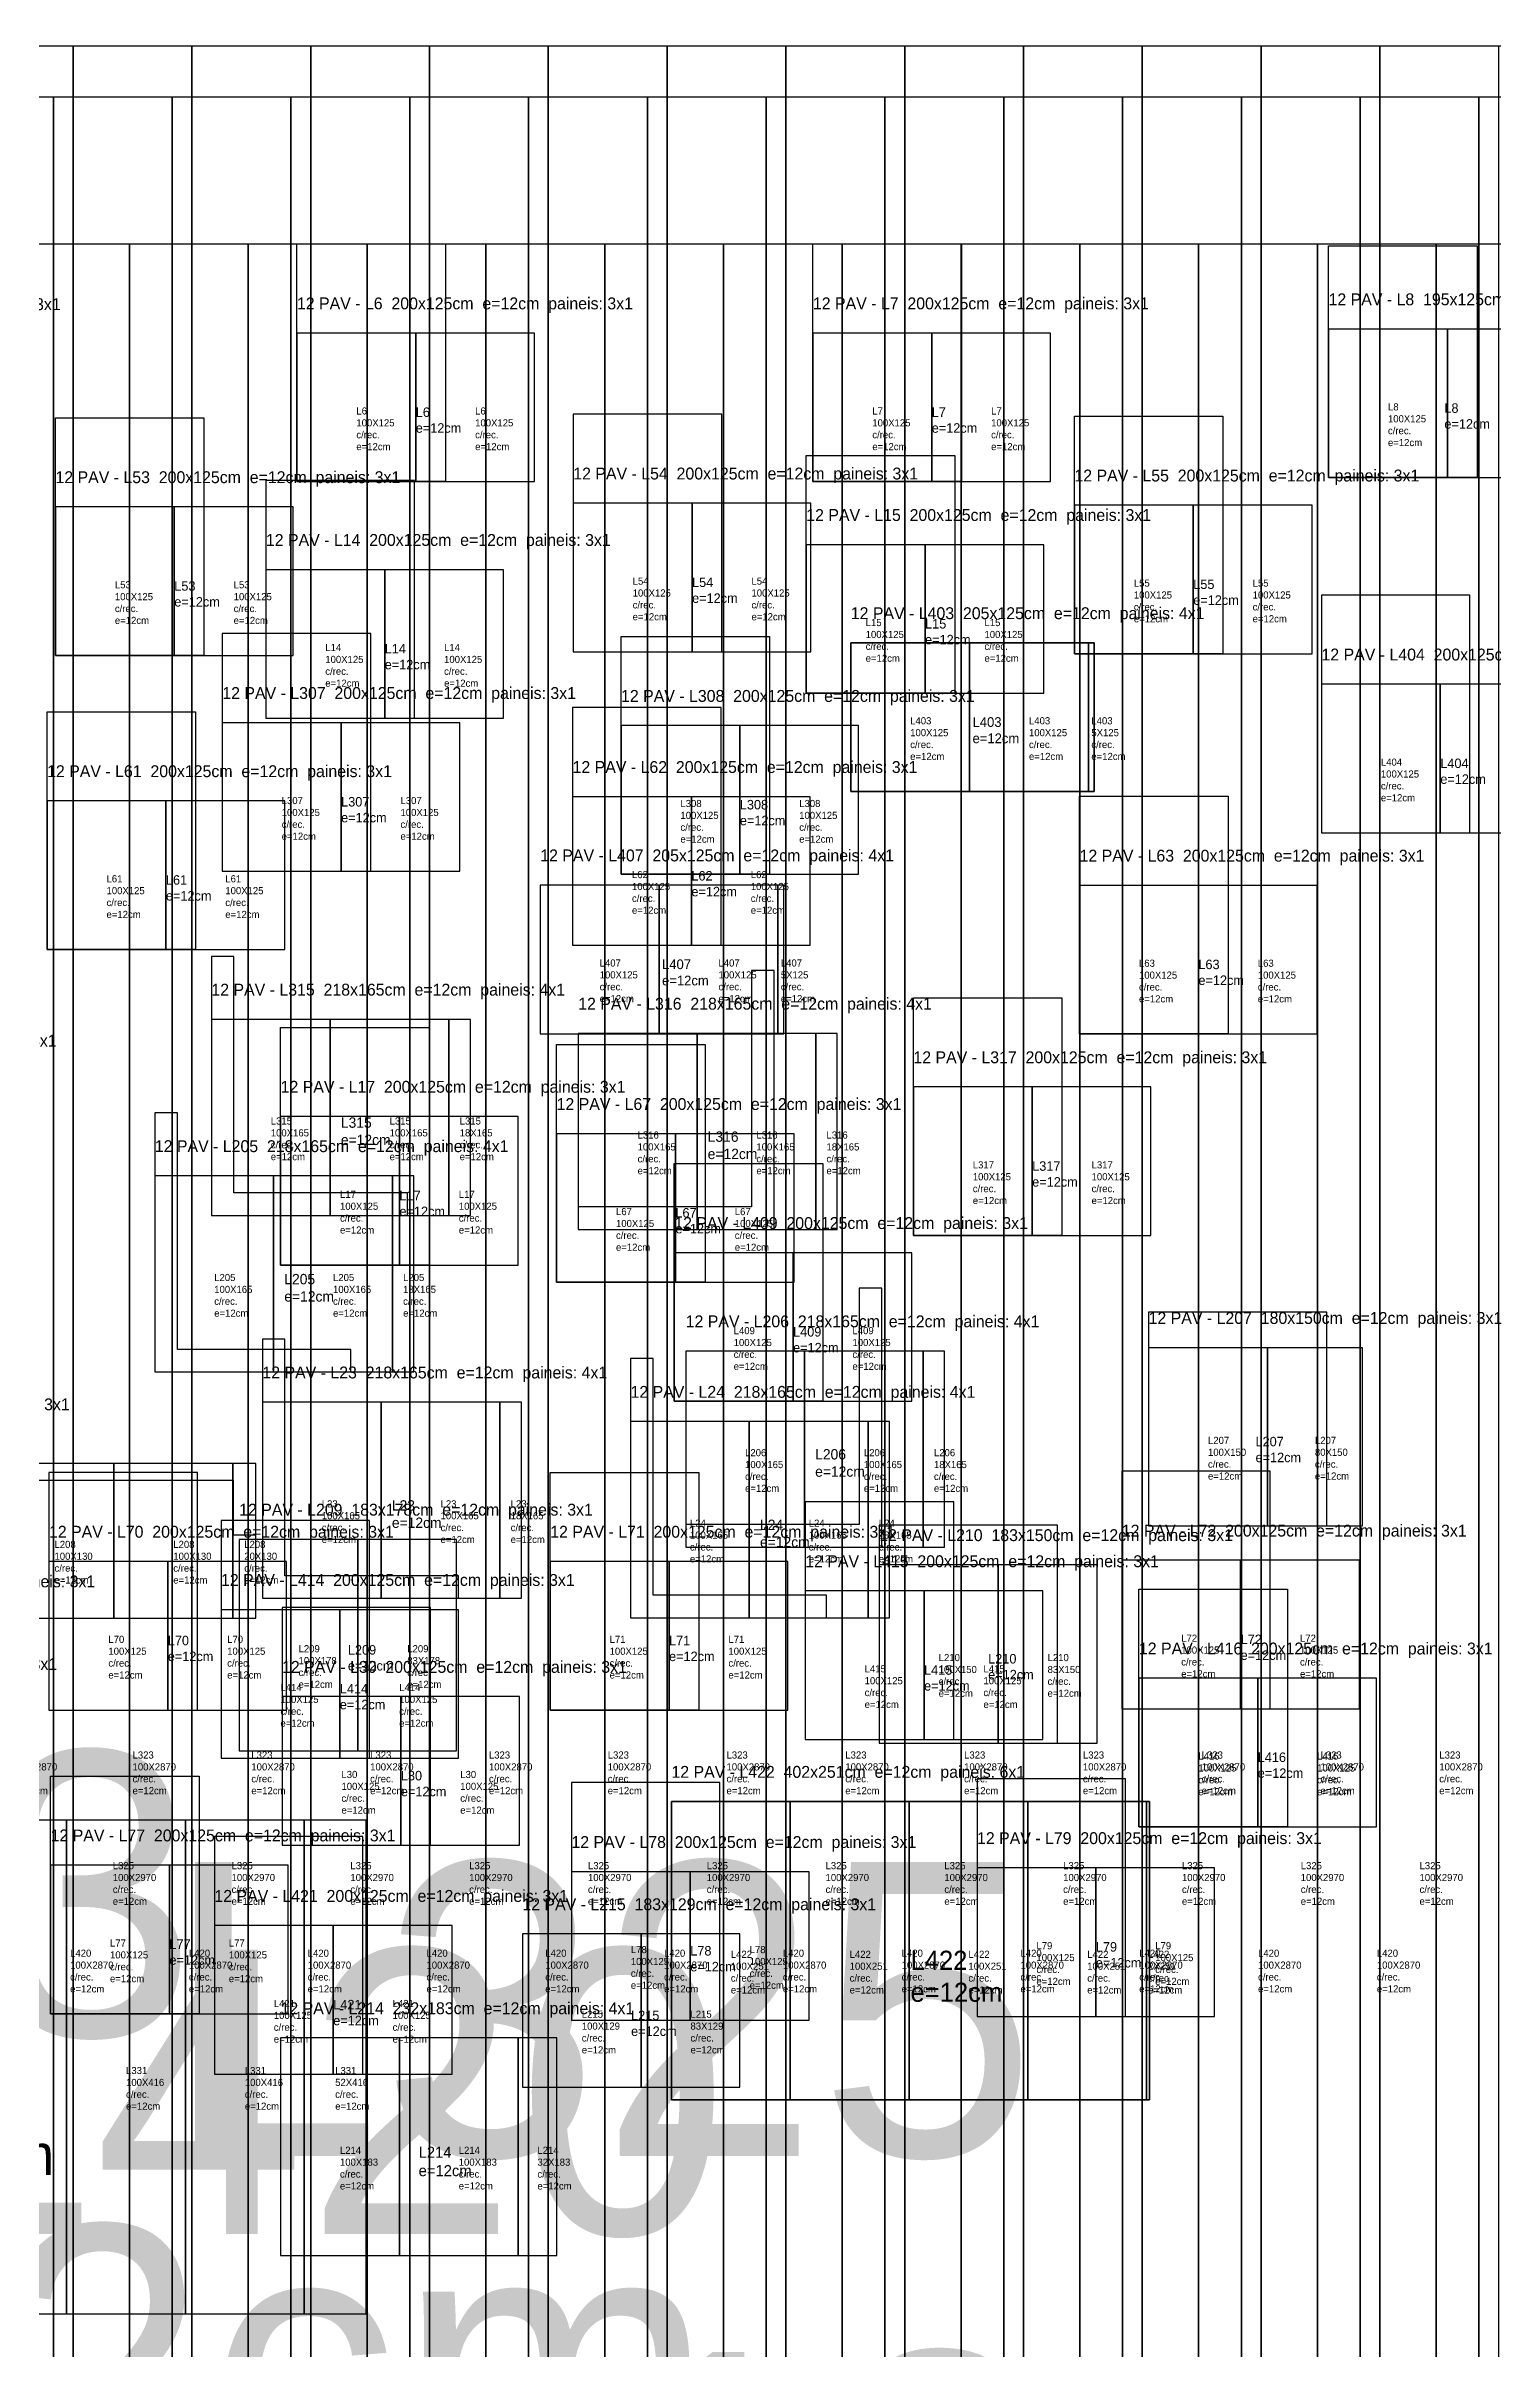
# Model space of a CAD drawing. Header units: metres. Extents: x -260 to 6932, y 665 to 3732.
# Drawn here: x 3742 to 4961, y 1763 to 3702 of the extents above; entities that cross this region are included whole.
import ezdxf

# ---------------------------------------------------------------- set-up
doc = ezdxf.new("R2010")
doc.units = ezdxf.units.M

msp = doc.modelspace()

# ---------------------------------------------------------------- linework, layer by layer
at = {"layer": 'Contorno'}
for points in [[(164.84, 831.69), (6149.04, 831.69), (6149.04, 3701.69), (164.84, 3701.69), (164.84, 831.69)], [(748.21, 688.59), (6932.41, 688.59), (6932.41, 3658.59), (748.21, 3658.59), (748.21, 688.59)], [(612.28, 664.91), (6596.48, 664.91), (6596.48, 3534.91), (612.28, 3534.91), (612.28, 664.91)], [(3953.24, 3535.16), (4078.24, 3535.16), (4078.24, 3335.16), (3953.24, 3335.16), (3953.24, 3535.16)], [(4387.57, 3535.16), (4512.57, 3535.16), (4512.57, 3335.16), (4387.57, 3335.16), (4387.57, 3535.16)], [(4821.63, 3533.58), (4946.63, 3533.58), (4946.63, 3338.58), (4821.63, 3338.58), (4821.63, 3533.58)], [(3749.96, 3388.91), (3874.96, 3388.91), (3874.96, 3188.91), (3749.96, 3188.91), (3749.96, 3388.91)], [(4310.84, 3391.99), (4185.84, 3391.99), (4185.84, 3191.99), (4310.84, 3191.99), (4310.84, 3391.99)], [(4607.72, 3390.32), (4732.72, 3390.32), (4732.72, 3190.32), (4607.72, 3190.32), (4607.72, 3390.32)], [(4506.98, 3157.08), (4381.98, 3157.08), (4381.98, 3357.08), (4506.98, 3357.08), (4506.98, 3157.08)], [(3927.1, 3136.1), (4052.1, 3136.1), (4052.1, 3336.1), (3927.1, 3336.1), (3927.1, 3136.1)], [(4815.68, 3039.68), (4940.68, 3039.68), (4940.68, 3239.68), (4815.68, 3239.68), (4815.68, 3039.68)], [(3890.4, 3007.3), (4015.4, 3007.3), (4015.4, 3207.3), (3890.4, 3207.3), (3890.4, 3007.3)], [(4351.04, 3004.86), (4226.04, 3004.86), (4226.04, 3204.86), (4351.04, 3204.86), (4351.04, 3004.86)], [(4419.45, 3199.47), (4624.45, 3199.47), (4624.45, 3074.47), (4419.45, 3074.47), (4419.45, 3199.47)], [(3742.93, 3141.52), (3867.93, 3141.52), (3867.93, 2941.52), (3742.93, 2941.52), (3742.93, 3141.52)], [(4185.26, 2945.03), (4310.26, 2945.03), (4310.26, 3145.03), (4185.26, 3145.03), (4185.26, 2945.03)], [(4612.06, 3070.46), (4737.06, 3070.46), (4737.06, 2870.46), (4612.06, 2870.46), (4612.06, 3070.46)], [(4158.06, 2870.65), (4363.06, 2870.65), (4363.06, 2995.65), (4158.06, 2995.65), (4158.06, 2870.65)], [(3881.22, 2717.69), (4046.22, 2717.69), (4046.22, 2736.69), (3900.22, 2736.69), (3900.22, 2935.69), (3881.22, 2935.69), (3881.22, 2717.69)], [(4354.99, 2705.88), (4354.99, 2923.88), (4335.99, 2923.88), (4335.99, 2724.88), (4189.99, 2724.88), (4189.99, 2705.88), (4354.99, 2705.88)], [(4597.15, 2700.79), (4472.15, 2700.79), (4472.15, 2900.79), (4597.15, 2900.79), (4597.15, 2700.79)], [(3939.5, 2875.97), (4064.5, 2875.97), (4064.5, 2675.97), (3939.5, 2675.97), (3939.5, 2875.97)], [(4171.8, 2861.45), (4296.8, 2861.45), (4296.8, 2661.45), (4171.8, 2661.45), (4171.8, 2861.45)], [(3833.59, 2585.99), (3998.59, 2585.99), (3998.59, 2604.99), (3852.59, 2604.99), (3852.59, 2803.99), (3833.59, 2803.99), (3833.59, 2585.99)], [(4270.86, 2761.29), (4395.86, 2761.29), (4395.86, 2561.29), (4270.86, 2561.29), (4270.86, 2761.29)], [(4445.46, 2438.59), (4445.46, 2656.59), (4426.46, 2656.59), (4426.46, 2457.59), (4280.46, 2457.59), (4280.46, 2438.59), (4445.46, 2438.59)], [(4670.14, 2456.42), (4820.14, 2456.42), (4820.14, 2636.42), (4670.14, 2636.42), (4670.14, 2456.42)], [(3924.14, 2395.55), (4089.14, 2395.55), (4089.14, 2414.55), (3943.14, 2414.55), (3943.14, 2613.55), (3924.14, 2613.55), (3924.14, 2395.55)], [(4234.04, 2379.24), (4399.04, 2379.24), (4399.04, 2398.24), (4253.04, 2398.24), (4253.04, 2597.24), (4234.04, 2597.24), (4234.04, 2379.24)], [(3918.64, 2448.92), (3918.64, 2508.92), (2799.14, 2508.92), (2799.14, 2448.92), (2818.14, 2448.92), (2818.14, 2496.92), (3236.14, 2496.92), (3236.14, 2448.92), (3255.14, 2448.92), (3255.14, 2496.92), (3461.64, 2496.92), (3461.64, 2378.92), (3521.64, 2378.92), (3521.64, 2494.92), (3899.64, 2494.92), (3899.64, 2448.92), (3918.64, 2448.92)], [(3744.5, 2301.53), (3869.5, 2301.53), (3869.5, 2501.53), (3744.5, 2501.53), (3744.5, 2301.53)], [(4291.44, 2301.53), (4166.44, 2301.53), (4166.44, 2501.53), (4291.44, 2501.53), (4291.44, 2301.53)], [(4647.6, 2302.5), (4772.6, 2302.5), (4772.6, 2502.5), (4647.6, 2502.5), (4647.6, 2302.5)], [(4381.11, 2276.73), (4506.11, 2276.73), (4506.11, 2476.73), (4381.11, 2476.73), (4381.11, 2276.73)], [(3889.31, 2260.97), (4014.31, 2260.97), (4014.31, 2460.97), (3889.31, 2460.97), (3889.31, 2260.97)], [(3904.59, 2267.12), (4087.59, 2267.12), (4087.59, 2445.12), (3904.59, 2445.12), (3904.59, 2267.12)], [(4443.44, 2273.66), (4593.44, 2273.66), (4593.44, 2456.96), (4443.44, 2456.96), (4443.44, 2273.66)], [(4065.7, 2387.82), (3940.7, 2387.82), (3940.7, 2187.82), (4065.7, 2187.82), (4065.7, 2387.82)], [(4787, 2203.3), (4662, 2203.3), (4662, 2403.3), (4787, 2403.3), (4787, 2203.3)], [(3745.88, 2246), (3870.88, 2246), (3870.88, 2046), (3745.88, 2046), (3745.88, 2246)], [(4184.3, 2040.45), (4309.3, 2040.45), (4309.3, 2240.45), (4184.3, 2240.45), (4184.3, 2040.45)], [(4650.71, 2243.72), (4525.71, 2243.72), (4525.71, 2043.72), (4650.71, 2043.72), (4650.71, 2243.72)], [(4268.48, 1973.49), (4268.48, 2224.49), (4670.98, 2224.49), (4670.98, 1973.49), (4268.48, 1973.49)], [(3159.37, 1793.45), (4011.47, 1793.45), (4011.47, 2208.95), (3159.37, 2208.95), (3159.37, 1793.45)], [(3883.77, 1995.11), (4008.77, 1995.11), (4008.77, 2195.11), (3883.77, 2195.11), (3883.77, 1995.11)], [(4143.01, 1984.08), (4326.01, 1984.08), (4326.01, 2113.08), (4143.01, 2113.08), (4143.01, 1984.08)], [(3939.42, 1842.58), (4171.92, 1842.58), (4171.92, 2025.58), (3939.42, 2025.58), (3939.42, 1842.58)]]:
    msp.add_lwpolyline(points, close=True, dxfattribs=at)
at = {"layer": 'Paineis'}
for points in [[(3664.84, 831.69), (3764.84, 831.69), (3764.84, 3701.69), (3664.84, 3701.69)], [(3764.84, 831.69), (3864.84, 831.69), (3864.84, 3701.69), (3764.84, 3701.69)], [(3864.84, 831.69), (3964.84, 831.69), (3964.84, 3701.69), (3864.84, 3701.69)], [(3964.84, 831.69), (4064.84, 831.69), (4064.84, 3701.69), (3964.84, 3701.69)], [(4064.84, 831.69), (4164.84, 831.69), (4164.84, 3701.69), (4064.84, 3701.69)], [(4164.84, 831.69), (4264.84, 831.69), (4264.84, 3701.69), (4164.84, 3701.69)], [(4264.84, 831.69), (4364.84, 831.69), (4364.84, 3701.69), (4264.84, 3701.69)], [(4364.84, 831.69), (4464.84, 831.69), (4464.84, 3701.69), (4364.84, 3701.69)], [(4464.84, 831.69), (4564.84, 831.69), (4564.84, 3701.69), (4464.84, 3701.69)], [(4564.84, 831.69), (4664.84, 831.69), (4664.84, 3701.69), (4564.84, 3701.69)], [(4664.84, 831.69), (4764.84, 831.69), (4764.84, 3701.69), (4664.84, 3701.69)], [(4764.84, 831.69), (4864.84, 831.69), (4864.84, 3701.69), (4764.84, 3701.69)], [(4864.84, 831.69), (4964.84, 831.69), (4964.84, 3701.69), (4864.84, 3701.69)], [(3648.21, 688.59), (3748.21, 688.59), (3748.21, 3658.59), (3648.21, 3658.59)], [(3748.21, 688.59), (3848.21, 688.59), (3848.21, 3658.59), (3748.21, 3658.59)], [(3848.21, 688.59), (3948.21, 688.59), (3948.21, 3658.59), (3848.21, 3658.59)], [(3948.21, 688.59), (4048.21, 688.59), (4048.21, 3658.59), (3948.21, 3658.59)], [(4048.21, 688.59), (4148.21, 688.59), (4148.21, 3658.59), (4048.21, 3658.59)], [(4148.21, 688.59), (4248.21, 688.59), (4248.21, 3658.59), (4148.21, 3658.59)], [(4248.21, 688.59), (4348.21, 688.59), (4348.21, 3658.59), (4248.21, 3658.59)], [(4348.21, 688.59), (4448.21, 688.59), (4448.21, 3658.59), (4348.21, 3658.59)], [(4448.21, 688.59), (4548.21, 688.59), (4548.21, 3658.59), (4448.21, 3658.59)], [(4548.21, 688.59), (4648.21, 688.59), (4648.21, 3658.59), (4548.21, 3658.59)], [(4648.21, 688.59), (4748.21, 688.59), (4748.21, 3658.59), (4648.21, 3658.59)], [(4748.21, 688.59), (4848.21, 688.59), (4848.21, 3658.59), (4748.21, 3658.59)], [(4848.21, 688.59), (4948.21, 688.59), (4948.21, 3658.59), (4848.21, 3658.59)], [(4948.21, 688.59), (5048.21, 688.59), (5048.21, 3658.59), (4948.21, 3658.59)], [(3712.28, 664.91), (3812.28, 664.91), (3812.28, 3534.91), (3712.28, 3534.91)], [(3812.28, 664.91), (3912.28, 664.91), (3912.28, 3534.91), (3812.28, 3534.91)], [(3912.28, 664.91), (4012.28, 664.91), (4012.28, 3534.91), (3912.28, 3534.91)], [(4012.28, 664.91), (4112.28, 664.91), (4112.28, 3534.91), (4012.28, 3534.91)], [(4112.28, 664.91), (4212.28, 664.91), (4212.28, 3534.91), (4112.28, 3534.91)], [(4212.28, 664.91), (4312.28, 664.91), (4312.28, 3534.91), (4212.28, 3534.91)], [(4312.28, 664.91), (4412.28, 664.91), (4412.28, 3534.91), (4312.28, 3534.91)], [(4412.28, 664.91), (4512.28, 664.91), (4512.28, 3534.91), (4412.28, 3534.91)], [(4512.28, 664.91), (4612.28, 664.91), (4612.28, 3534.91), (4512.28, 3534.91)], [(4612.28, 664.91), (4712.28, 664.91), (4712.28, 3534.91), (4612.28, 3534.91)], [(4712.28, 664.91), (4812.28, 664.91), (4812.28, 3534.91), (4712.28, 3534.91)], [(4812.28, 664.91), (4912.28, 664.91), (4912.28, 3534.91), (4812.28, 3534.91)], [(4912.28, 664.91), (5012.28, 664.91), (5012.28, 3534.91), (4912.28, 3534.91)], [(3953.24, 3335.16), (4053.24, 3335.16), (4053.24, 3460.16), (3953.24, 3460.16)], [(4053.24, 3335.16), (4153.24, 3335.16), (4153.24, 3460.16), (4053.24, 3460.16)], [(4387.57, 3335.16), (4487.57, 3335.16), (4487.57, 3460.16), (4387.57, 3460.16)], [(4487.57, 3335.16), (4587.57, 3335.16), (4587.57, 3460.16), (4487.57, 3460.16)], [(4821.63, 3338.58), (4921.63, 3338.58), (4921.63, 3463.58), (4821.63, 3463.58)], [(4921.63, 3338.58), (5016.63, 3338.58), (5016.63, 3463.58), (4921.63, 3463.58)], [(4185.84, 3191.99), (4285.84, 3191.99), (4285.84, 3316.99), (4185.84, 3316.99)], [(4285.84, 3191.99), (4385.84, 3191.99), (4385.84, 3316.99), (4285.84, 3316.99)], [(4607.72, 3190.32), (4707.72, 3190.32), (4707.72, 3315.32), (4607.72, 3315.32)], [(4707.72, 3190.32), (4807.72, 3190.32), (4807.72, 3315.32), (4707.72, 3315.32)], [(3749.96, 3188.91), (3849.96, 3188.91), (3849.96, 3313.91), (3749.96, 3313.91)], [(3849.96, 3188.91), (3949.96, 3188.91), (3949.96, 3313.91), (3849.96, 3313.91)], [(4381.98, 3157.08), (4481.98, 3157.08), (4481.98, 3282.08), (4381.98, 3282.08)], [(4481.98, 3157.08), (4581.98, 3157.08), (4581.98, 3282.08), (4481.98, 3282.08)], [(3927.1, 3136.1), (4027.1, 3136.1), (4027.1, 3261.1), (3927.1, 3261.1)], [(4027.1, 3136.1), (4127.1, 3136.1), (4127.1, 3261.1), (4027.1, 3261.1)], [(4419.45, 3074.47), (4519.45, 3074.47), (4519.45, 3199.47), (4419.45, 3199.47)], [(4519.45, 3074.47), (4619.45, 3074.47), (4619.45, 3199.47), (4519.45, 3199.47)], [(4619.45, 3074.47), (4624.45, 3074.47), (4624.45, 3199.47), (4619.45, 3199.47)], [(4815.68, 3039.68), (4915.68, 3039.68), (4915.68, 3164.68), (4815.68, 3164.68)], [(4915.68, 3039.68), (5015.68, 3039.68), (5015.68, 3164.68), (4915.68, 3164.68)], [(3890.4, 3007.3), (3990.4, 3007.3), (3990.4, 3132.3), (3890.4, 3132.3)], [(3990.4, 3007.3), (4090.4, 3007.3), (4090.4, 3132.3), (3990.4, 3132.3)], [(4226.04, 3004.86), (4326.04, 3004.86), (4326.04, 3129.86), (4226.04, 3129.86)], [(4326.04, 3004.86), (4426.04, 3004.86), (4426.04, 3129.86), (4326.04, 3129.86)], [(3742.93, 2941.52), (3842.93, 2941.52), (3842.93, 3066.52), (3742.93, 3066.52)], [(3842.93, 2941.52), (3942.93, 2941.52), (3942.93, 3066.52), (3842.93, 3066.52)], [(4185.26, 2945.03), (4285.26, 2945.03), (4285.26, 3070.03), (4185.26, 3070.03)], [(4285.26, 2945.03), (4385.26, 2945.03), (4385.26, 3070.03), (4285.26, 3070.03)], [(4158.06, 2870.65), (4258.06, 2870.65), (4258.06, 2995.65), (4158.06, 2995.65)], [(4258.06, 2870.65), (4358.06, 2870.65), (4358.06, 2995.65), (4258.06, 2995.65)], [(4358.06, 2870.65), (4363.06, 2870.65), (4363.06, 2995.65), (4358.06, 2995.65)], [(4612.06, 2870.46), (4712.06, 2870.46), (4712.06, 2995.46), (4612.06, 2995.46)], [(4712.06, 2870.46), (4812.06, 2870.46), (4812.06, 2995.46), (4712.06, 2995.46)], [(3881.22, 2717.69), (3981.22, 2717.69), (3981.22, 2882.69), (3881.22, 2882.69)], [(3981.22, 2717.69), (4081.22, 2717.69), (4081.22, 2882.69), (3981.22, 2882.69)], [(4081.22, 2717.69), (4099.22, 2717.69), (4099.22, 2882.69), (4081.22, 2882.69)], [(4189.99, 2705.88), (4289.99, 2705.88), (4289.99, 2870.88), (4189.99, 2870.88)], [(4289.99, 2705.88), (4389.99, 2705.88), (4389.99, 2870.88), (4289.99, 2870.88)], [(4389.99, 2705.88), (4407.99, 2705.88), (4407.99, 2870.88), (4389.99, 2870.88)], [(4472.15, 2700.79), (4572.15, 2700.79), (4572.15, 2825.79), (4472.15, 2825.79)], [(4572.15, 2700.79), (4672.15, 2700.79), (4672.15, 2825.79), (4572.15, 2825.79)], [(3939.5, 2675.97), (4039.5, 2675.97), (4039.5, 2800.97), (3939.5, 2800.97)], [(4039.5, 2675.97), (4139.5, 2675.97), (4139.5, 2800.97), (4039.5, 2800.97)], [(4171.8, 2661.45), (4271.8, 2661.45), (4271.8, 2786.45), (4171.8, 2786.45)], [(4271.8, 2661.45), (4371.8, 2661.45), (4371.8, 2786.45), (4271.8, 2786.45)], [(3833.59, 2585.99), (3933.59, 2585.99), (3933.59, 2750.99), (3833.59, 2750.99)], [(3933.59, 2585.99), (4033.59, 2585.99), (4033.59, 2750.99), (3933.59, 2750.99)], [(4033.59, 2585.99), (4051.59, 2585.99), (4051.59, 2750.99), (4033.59, 2750.99)], [(4270.86, 2561.29), (4370.86, 2561.29), (4370.86, 2686.29), (4270.86, 2686.29)], [(4370.86, 2561.29), (4470.86, 2561.29), (4470.86, 2686.29), (4370.86, 2686.29)], [(4280.46, 2438.59), (4380.46, 2438.59), (4380.46, 2603.59), (4280.46, 2603.59)], [(4380.46, 2438.59), (4480.46, 2438.59), (4480.46, 2603.59), (4380.46, 2603.59)], [(4480.46, 2438.59), (4498.46, 2438.59), (4498.46, 2603.59), (4480.46, 2603.59)], [(4670.14, 2456.42), (4770.14, 2456.42), (4770.14, 2606.42), (4670.14, 2606.42)], [(4770.14, 2456.42), (4850.14, 2456.42), (4850.14, 2606.42), (4770.14, 2606.42)], [(3924.14, 2395.55), (4024.14, 2395.55), (4024.14, 2560.55), (3924.14, 2560.55)], [(4024.14, 2395.55), (4124.14, 2395.55), (4124.14, 2560.55), (4024.14, 2560.55)], [(4124.14, 2395.55), (4142.14, 2395.55), (4142.14, 2560.55), (4124.14, 2560.55)], [(4234.04, 2379.24), (4334.04, 2379.24), (4334.04, 2544.24), (4234.04, 2544.24)], [(4334.04, 2379.24), (4434.04, 2379.24), (4434.04, 2544.24), (4334.04, 2544.24)], [(4434.04, 2379.24), (4452.04, 2379.24), (4452.04, 2544.24), (4434.04, 2544.24)], [(3699.14, 2378.92), (3799.14, 2378.92), (3799.14, 2508.92), (3699.14, 2508.92)], [(3799.14, 2378.92), (3899.14, 2378.92), (3899.14, 2508.92), (3799.14, 2508.92)], [(3899.14, 2378.92), (3918.64, 2378.92), (3918.64, 2508.92), (3899.14, 2508.92)], [(3904.59, 2267.12), (4004.59, 2267.12), (4004.59, 2445.12), (3904.59, 2445.12)], [(4004.59, 2267.12), (4087.59, 2267.12), (4087.59, 2445.12), (4004.59, 2445.12)], [(3744.5, 2301.53), (3844.5, 2301.53), (3844.5, 2426.53), (3744.5, 2426.53)], [(3844.5, 2301.53), (3944.5, 2301.53), (3944.5, 2426.53), (3844.5, 2426.53)], [(4166.44, 2301.53), (4266.44, 2301.53), (4266.44, 2426.53), (4166.44, 2426.53)], [(4266.44, 2301.53), (4366.44, 2301.53), (4366.44, 2426.53), (4266.44, 2426.53)], [(4443.44, 2273.66), (4543.44, 2273.66), (4543.44, 2423.66), (4443.44, 2423.66)], [(4543.44, 2273.66), (4626.74, 2273.66), (4626.74, 2423.66), (4543.44, 2423.66)], [(4647.6, 2302.5), (4747.6, 2302.5), (4747.6, 2427.5), (4647.6, 2427.5)], [(4747.6, 2302.5), (4847.6, 2302.5), (4847.6, 2427.5), (4747.6, 2427.5)], [(3889.31, 2260.97), (3989.31, 2260.97), (3989.31, 2385.97), (3889.31, 2385.97)], [(3989.31, 2260.97), (4089.31, 2260.97), (4089.31, 2385.97), (3989.31, 2385.97)], [(4381.11, 2276.73), (4481.11, 2276.73), (4481.11, 2401.73), (4381.11, 2401.73)], [(4481.11, 2276.73), (4581.11, 2276.73), (4581.11, 2401.73), (4481.11, 2401.73)], [(4662, 2203.3), (4762, 2203.3), (4762, 2328.3), (4662, 2328.3)], [(4762, 2203.3), (4862, 2203.3), (4862, 2328.3), (4762, 2328.3)], [(3940.7, 2187.82), (4040.7, 2187.82), (4040.7, 2312.82), (3940.7, 2312.82)], [(4040.7, 2187.82), (4140.7, 2187.82), (4140.7, 2312.82), (4040.7, 2312.82)], [(4268.48, 1973.49), (4368.48, 1973.49), (4368.48, 2224.49), (4268.48, 2224.49)], [(4368.48, 1973.49), (4468.48, 1973.49), (4468.48, 2224.49), (4368.48, 2224.49)], [(4468.48, 1973.49), (4568.48, 1973.49), (4568.48, 2224.49), (4468.48, 2224.49)], [(4568.48, 1973.49), (4668.48, 1973.49), (4668.48, 2224.49), (4568.48, 2224.49)], [(4668.48, 1973.49), (4670.98, 1973.49), (4670.98, 2224.49), (4668.48, 2224.49)], [(3659.37, 1793.45), (3759.37, 1793.45), (3759.37, 2208.95), (3659.37, 2208.95)], [(3759.37, 1793.45), (3859.37, 1793.45), (3859.37, 2208.95), (3759.37, 2208.95)], [(3859.37, 1793.45), (3959.37, 1793.45), (3959.37, 2208.95), (3859.37, 2208.95)], [(3959.37, 1793.45), (4011.47, 1793.45), (4011.47, 2208.95), (3959.37, 2208.95)], [(3745.88, 2046), (3845.88, 2046), (3845.88, 2171), (3745.88, 2171)], [(3845.88, 2046), (3945.88, 2046), (3945.88, 2171), (3845.88, 2171)], [(4184.3, 2040.45), (4284.3, 2040.45), (4284.3, 2165.45), (4184.3, 2165.45)], [(4284.3, 2040.45), (4384.3, 2040.45), (4384.3, 2165.45), (4284.3, 2165.45)], [(4525.71, 2043.72), (4625.71, 2043.72), (4625.71, 2168.72), (4525.71, 2168.72)], [(4625.71, 2043.72), (4725.71, 2043.72), (4725.71, 2168.72), (4625.71, 2168.72)], [(3883.77, 1995.11), (3983.77, 1995.11), (3983.77, 2120.11), (3883.77, 2120.11)], [(3983.77, 1995.11), (4083.77, 1995.11), (4083.77, 2120.11), (3983.77, 2120.11)], [(4143.01, 1984.08), (4243.01, 1984.08), (4243.01, 2113.08), (4143.01, 2113.08)], [(4243.01, 1984.08), (4326.01, 1984.08), (4326.01, 2113.08), (4243.01, 2113.08)], [(3939.42, 1842.58), (4039.42, 1842.58), (4039.42, 2025.58), (3939.42, 2025.58)], [(4039.42, 1842.58), (4139.42, 1842.58), (4139.42, 2025.58), (4039.42, 2025.58)], [(4139.42, 1842.58), (4171.92, 1842.58), (4171.92, 2025.58), (4139.42, 2025.58)]]:
    msp.add_lwpolyline(points, close=True, dxfattribs=at)

# ---------------------------------------------------------------- texts
at = {"layer": 'AUX00', "char_height": 6, "attachment_point": 1}
for s, insert in [('L6\\P100X125\\Pc/rec.\\Pe=12cm', (4003.24, 3397.66)), ('L6\\P100X125\\Pc/rec.\\Pe=12cm', (4103.24, 3397.66)), ('L7\\P100X125\\Pc/rec.\\Pe=12cm', (4437.57, 3397.66)), ('L7\\P100X125\\Pc/rec.\\Pe=12cm', (4537.57, 3397.66)), ('L8\\P100X125\\Pc/rec.\\Pe=12cm', (4871.63, 3401.08)), ('L53\\P100X125\\Pc/rec.\\Pe=12cm', (3799.96, 3251.41)), ('L53\\P100X125\\Pc/rec.\\Pe=12cm', (3899.96, 3251.41)), ('L54\\P100X125\\Pc/rec.\\Pe=12cm', (4235.84, 3254.49)), ('L54\\P100X125\\Pc/rec.\\Pe=12cm', (4335.84, 3254.49)), ('L55\\P100X125\\Pc/rec.\\Pe=12cm', (4657.72, 3252.82)), ('L55\\P100X125\\Pc/rec.\\Pe=12cm', (4757.72, 3252.82)), ('L15\\P100X125\\Pc/rec.\\Pe=12cm', (4431.98, 3219.58)), ('L15\\P100X125\\Pc/rec.\\Pe=12cm', (4531.98, 3219.58)), ('L14\\P100X125\\Pc/rec.\\Pe=12cm', (3977.1, 3198.6)), ('L14\\P100X125\\Pc/rec.\\Pe=12cm', (4077.1, 3198.6)), ('L403\\P100X125\\Pc/rec.\\Pe=12cm', (4469.45, 3136.97)), ('L403\\P100X125\\Pc/rec.\\Pe=12cm', (4569.45, 3136.97)), ('L403\\P5X125\\Pc/rec.\\Pe=12cm', (4621.95, 3136.97)), ('L404\\P100X125\\Pc/rec.\\Pe=12cm', (4865.68, 3102.18)), ('L307\\P100X125\\Pc/rec.\\Pe=12cm', (3940.4, 3069.8)), ('L307\\P100X125\\Pc/rec.\\Pe=12cm', (4040.4, 3069.8)), ('L308\\P100X125\\Pc/rec.\\Pe=12cm', (4276.04, 3067.36)), ('L308\\P100X125\\Pc/rec.\\Pe=12cm', (4376.04, 3067.36)), ('L62\\P100X125\\Pc/rec.\\Pe=12cm', (4235.26, 3007.53)), ('L62\\P100X125\\Pc/rec.\\Pe=12cm', (4335.26, 3007.53)), ('L61\\P100X125\\Pc/rec.\\Pe=12cm', (3792.93, 3004.02)), ('L61\\P100X125\\Pc/rec.\\Pe=12cm', (3892.93, 3004.02)), ('L407\\P100X125\\Pc/rec.\\Pe=12cm', (4208.06, 2933.15)), ('L407\\P100X125\\Pc/rec.\\Pe=12cm', (4308.06, 2933.15)), ('L407\\P5X125\\Pc/rec.\\Pe=12cm', (4360.56, 2933.15)), ('L63\\P100X125\\Pc/rec.\\Pe=12cm', (4662.06, 2932.96)), ('L63\\P100X125\\Pc/rec.\\Pe=12cm', (4762.06, 2932.96)), ('L315\\P100X165\\Pc/rec.\\Pe=12cm', (3931.22, 2800.19)), ('L315\\P100X165\\Pc/rec.\\Pe=12cm', (4031.22, 2800.19)), ('L315\\P18X165\\Pc/rec.\\Pe=12cm', (4090.22, 2800.19)), ('L316\\P100X165\\Pc/rec.\\Pe=12cm', (4239.99, 2788.38)), ('L316\\P100X165\\Pc/rec.\\Pe=12cm', (4339.99, 2788.38)), ('L316\\P18X165\\Pc/rec.\\Pe=12cm', (4398.99, 2788.38)), ('L317\\P100X125\\Pc/rec.\\Pe=12cm', (4522.15, 2763.29)), ('L317\\P100X125\\Pc/rec.\\Pe=12cm', (4622.15, 2763.29)), ('L17\\P100X125\\Pc/rec.\\Pe=12cm', (3989.5, 2738.47)), ('L17\\P100X125\\Pc/rec.\\Pe=12cm', (4089.5, 2738.47)), ('L67\\P100X125\\Pc/rec.\\Pe=12cm', (4221.8, 2723.95)), ('L67\\P100X125\\Pc/rec.\\Pe=12cm', (4321.8, 2723.95)), ('L205\\P100X165\\Pc/rec.\\Pe=12cm', (3883.59, 2668.49)), ('L205\\P100X165\\Pc/rec.\\Pe=12cm', (3983.59, 2668.49)), ('L205\\P18X165\\Pc/rec.\\Pe=12cm', (4042.59, 2668.49)), ('L409\\P100X125\\Pc/rec.\\Pe=12cm', (4320.86, 2623.79)), ('L409\\P100X125\\Pc/rec.\\Pe=12cm', (4420.86, 2623.79)), ('L206\\P100X165\\Pc/rec.\\Pe=12cm', (4330.46, 2521.09)), ('L206\\P100X165\\Pc/rec.\\Pe=12cm', (4430.46, 2521.09)), ('L206\\P18X165\\Pc/rec.\\Pe=12cm', (4489.46, 2521.09)), ('L207\\P100X150\\Pc/rec.\\Pe=12cm', (4720.14, 2531.42)), ('L207\\P80X150\\Pc/rec.\\Pe=12cm', (4810.14, 2531.42)), ('L23\\P100X165\\Pc/rec.\\Pe=12cm', (3974.14, 2478.05)), ('L23\\P100X165\\Pc/rec.\\Pe=12cm', (4074.14, 2478.05)), ('L23\\P18X165\\Pc/rec.\\Pe=12cm', (4133.14, 2478.05)), ('L208\\P100X130\\Pc/rec.\\Pe=12cm', (3749.14, 2443.92)), ('L208\\P100X130\\Pc/rec.\\Pe=12cm', (3849.14, 2443.92)), ('L208\\P20X130\\Pc/rec.\\Pe=12cm', (3908.89, 2443.92)), ('L24\\P100X165\\Pc/rec.\\Pe=12cm', (4284.04, 2461.74)), ('L24\\P100X165\\Pc/rec.\\Pe=12cm', (4384.04, 2461.74)), ('L24\\P18X165\\Pc/rec.\\Pe=12cm', (4443.04, 2461.74)), ('L70\\P100X125\\Pc/rec.\\Pe=12cm', (3794.5, 2364.03)), ('L70\\P100X125\\Pc/rec.\\Pe=12cm', (3894.5, 2364.03)), ('L209\\P100X178\\Pc/rec.\\Pe=12cm', (3954.59, 2356.12)), ('L209\\P83X178\\Pc/rec.\\Pe=12cm', (4046.09, 2356.12)), ('L71\\P100X125\\Pc/rec.\\Pe=12cm', (4216.44, 2364.03)), ('L71\\P100X125\\Pc/rec.\\Pe=12cm', (4316.44, 2364.03)), ('L210\\P100X150\\Pc/rec.\\Pe=12cm', (4493.44, 2348.66)), ('L210\\P83X150\\Pc/rec.\\Pe=12cm', (4585.09, 2348.66)), ('L72\\P100X125\\Pc/rec.\\Pe=12cm', (4697.6, 2365)), ('L72\\P100X125\\Pc/rec.\\Pe=12cm', (4797.6, 2365)), ('L415\\P100X125\\Pc/rec.\\Pe=12cm', (4431.11, 2339.23)), ('L415\\P100X125\\Pc/rec.\\Pe=12cm', (4531.11, 2339.23)), ('L414\\P100X125\\Pc/rec.\\Pe=12cm', (3939.31, 2323.47)), ('L414\\P100X125\\Pc/rec.\\Pe=12cm', (4039.31, 2323.47)), ('L323\\P100X2870\\Pc/rec.\\Pe=12cm', (3714.84, 2266.69)), ('L323\\P100X2870\\Pc/rec.\\Pe=12cm', (3814.84, 2266.69)), ('L323\\P100X2870\\Pc/rec.\\Pe=12cm', (3914.84, 2266.69)), ('L30\\P100X125\\Pc/rec.\\Pe=12cm', (3990.7, 2250.32)), ('L323\\P100X2870\\Pc/rec.\\Pe=12cm', (4014.84, 2266.69)), ('L30\\P100X125\\Pc/rec.\\Pe=12cm', (4090.7, 2250.32)), ('L323\\P100X2870\\Pc/rec.\\Pe=12cm', (4114.84, 2266.69)), ('L323\\P100X2870\\Pc/rec.\\Pe=12cm', (4214.84, 2266.69)), ('L323\\P100X2870\\Pc/rec.\\Pe=12cm', (4314.84, 2266.69)), ('L323\\P100X2870\\Pc/rec.\\Pe=12cm', (4414.84, 2266.69)), ('L323\\P100X2870\\Pc/rec.\\Pe=12cm', (4514.84, 2266.69)), ('L323\\P100X2870\\Pc/rec.\\Pe=12cm', (4614.84, 2266.69)), ('L416\\P100X125\\Pc/rec.\\Pe=12cm', (4712, 2265.8)), ('L323\\P100X2870\\Pc/rec.\\Pe=12cm', (4714.84, 2266.69)), ('L416\\P100X125\\Pc/rec.\\Pe=12cm', (4812, 2265.8)), ('L323\\P100X2870\\Pc/rec.\\Pe=12cm', (4814.84, 2266.69)), ('L323\\P100X2870\\Pc/rec.\\Pe=12cm', (4914.84, 2266.69)), ('L325\\P100X2970\\Pc/rec.\\Pe=12cm', (3798.21, 2173.59)), ('L325\\P100X2970\\Pc/rec.\\Pe=12cm', (3898.21, 2173.59)), ('L325\\P100X2970\\Pc/rec.\\Pe=12cm', (3998.21, 2173.59)), ('L325\\P100X2970\\Pc/rec.\\Pe=12cm', (4098.21, 2173.59)), ('L325\\P100X2970\\Pc/rec.\\Pe=12cm', (4198.21, 2173.59)), ('L325\\P100X2970\\Pc/rec.\\Pe=12cm', (4298.21, 2173.59)), ('L325\\P100X2970\\Pc/rec.\\Pe=12cm', (4398.21, 2173.59)), ('L325\\P100X2970\\Pc/rec.\\Pe=12cm', (4498.21, 2173.59)), ('L325\\P100X2970\\Pc/rec.\\Pe=12cm', (4598.21, 2173.59)), ('L325\\P100X2970\\Pc/rec.\\Pe=12cm', (4698.21, 2173.59)), ('L325\\P100X2970\\Pc/rec.\\Pe=12cm', (4798.21, 2173.59)), ('L325\\P100X2970\\Pc/rec.\\Pe=12cm', (4898.21, 2173.59)), ('L420\\P100X2870\\Pc/rec.\\Pe=12cm', (3762.28, 2099.91)), ('L77\\P100X125\\Pc/rec.\\Pe=12cm', (3795.88, 2108.5)), ('L420\\P100X2870\\Pc/rec.\\Pe=12cm', (3862.28, 2099.91)), ('L77\\P100X125\\Pc/rec.\\Pe=12cm', (3895.88, 2108.5)), ('L420\\P100X2870\\Pc/rec.\\Pe=12cm', (3962.28, 2099.91)), ('L420\\P100X2870\\Pc/rec.\\Pe=12cm', (4062.28, 2099.91)), ('L420\\P100X2870\\Pc/rec.\\Pe=12cm', (4162.28, 2099.91)), ('L78\\P100X125\\Pc/rec.\\Pe=12cm', (4234.3, 2102.95)), ('L420\\P100X2870\\Pc/rec.\\Pe=12cm', (4262.28, 2099.91)), ('L422\\P100X251\\Pc/rec.\\Pe=12cm', (4318.48, 2098.99)), ('L78\\P100X125\\Pc/rec.\\Pe=12cm', (4334.3, 2102.95)), ('L420\\P100X2870\\Pc/rec.\\Pe=12cm', (4362.28, 2099.91)), ('L422\\P100X251\\Pc/rec.\\Pe=12cm', (4418.48, 2098.99)), ('L420\\P100X2870\\Pc/rec.\\Pe=12cm', (4462.28, 2099.91)), ('L422\\P100X251\\Pc/rec.\\Pe=12cm', (4518.48, 2098.99)), ('L420\\P100X2870\\Pc/rec.\\Pe=12cm', (4562.28, 2099.91)), ('L79\\P100X125\\Pc/rec.\\Pe=12cm', (4575.71, 2106.22)), ('L422\\P100X251\\Pc/rec.\\Pe=12cm', (4618.48, 2098.99)), ('L420\\P100X2870\\Pc/rec.\\Pe=12cm', (4662.28, 2099.91)), ('L422\\P2X251\\Pc/rec.\\Pe=12cm', (4669.73, 2098.99)), ('L79\\P100X125\\Pc/rec.\\Pe=12cm', (4675.71, 2106.22)), ('L420\\P100X2870\\Pc/rec.\\Pe=12cm', (4762.28, 2099.91)), ('L420\\P100X2870\\Pc/rec.\\Pe=12cm', (4862.28, 2099.91)), ('L421\\P100X125\\Pc/rec.\\Pe=12cm', (3933.77, 2057.61)), ('L421\\P100X125\\Pc/rec.\\Pe=12cm', (4033.77, 2057.61)), ('L215\\P100X129\\Pc/rec.\\Pe=12cm', (4193.01, 2048.58)), ('L215\\P83X129\\Pc/rec.\\Pe=12cm', (4284.51, 2048.58)), ('L331\\P100X416\\Pc/rec.\\Pe=12cm', (3809.37, 2001.2)), ('L331\\P100X416\\Pc/rec.\\Pe=12cm', (3909.37, 2001.2)), ('L331\\P52X416\\Pc/rec.\\Pe=12cm', (3985.42, 2001.2)), ('L214\\P100X183\\Pc/rec.\\Pe=12cm', (3989.42, 1934.08)), ('L214\\P100X183\\Pc/rec.\\Pe=12cm', (4089.42, 1934.08)), ('L214\\P32X183\\Pc/rec.\\Pe=12cm', (4155.67, 1934.08))]:
    msp.add_mtext(s, dxfattribs=dict(at, insert=insert))
at = {"layer": 'NOMENCLATURA', "char_height": 10, "attachment_point": 1}
for s, insert in [('12 PAV - L5  200x125cm  e=12cm  paineis: 3x1', (3471.5, 3489.48)), ('12 PAV - L6  200x125cm  e=12cm  paineis: 3x1', (3953.24, 3490.16)), ('12 PAV - L7  200x125cm  e=12cm  paineis: 3x1', (4387.57, 3490.16)), ('12 PAV - L8  195x125cm  e=12cm  paineis: 3x1', (4821.63, 3493.58)), ('12 PAV - L53  200x125cm  e=12cm  paineis: 3x1', (3749.96, 3343.91)), ('12 PAV - L54  200x125cm  e=12cm  paineis: 3x1', (4185.84, 3346.99)), ('12 PAV - L55  200x125cm  e=12cm  paineis: 3x1', (4607.72, 3345.32)), ('12 PAV - L15  200x125cm  e=12cm  paineis: 3x1', (4381.98, 3312.08)), ('12 PAV - L14  200x125cm  e=12cm  paineis: 3x1', (3927.1, 3291.1)), ('12 PAV - L403  205x125cm  e=12cm  paineis: 4x1', (4419.45, 3229.47)), ('12 PAV - L404  200x125cm  e=12cm  paineis: 3x1', (4815.68, 3194.68)), ('12 PAV - L307  200x125cm  e=12cm  paineis: 3x1', (3890.4, 3162.3)), ('12 PAV - L308  200x125cm  e=12cm  paineis: 3x1', (4226.04, 3159.86)), ('12 PAV - L61  200x125cm  e=12cm  paineis: 3x1', (3742.93, 3096.52)), ('12 PAV - L62  200x125cm  e=12cm  paineis: 3x1', (4185.26, 3100.03)), ('12 PAV - L407  205x125cm  e=12cm  paineis: 4x1', (4158.06, 3025.65)), ('12 PAV - L63  200x125cm  e=12cm  paineis: 3x1', (4612.06, 3025.46)), ('12 PAV - L315  218x165cm  e=12cm  paineis: 4x1', (3881.22, 2912.69)), ('12 PAV - L316  218x165cm  e=12cm  paineis: 4x1', (4189.99, 2900.88)), ('12 PAV - L204  218x165cm  e=12cm  paineis: 4x1', (3453.19, 2869.82)), ('12 PAV - L317  200x125cm  e=12cm  paineis: 3x1', (4472.15, 2855.79)), ('12 PAV - L17  200x125cm  e=12cm  paineis: 3x1', (3939.5, 2830.97)), ('12 PAV - L67  200x125cm  e=12cm  paineis: 3x1', (4171.8, 2816.45)), ('12 PAV - L205  218x165cm  e=12cm  paineis: 4x1', (3833.59, 2780.99)), ('12 PAV - L409  200x125cm  e=12cm  paineis: 3x1', (4270.86, 2716.29)), ('12 PAV - L207  180x150cm  e=12cm  paineis: 3x1', (4670.14, 2636.42)), ('12 PAV - L206  218x165cm  e=12cm  paineis: 4x1', (4280.46, 2633.59)), ('12 PAV - L23  218x165cm  e=12cm  paineis: 4x1', (3924.14, 2590.55)), ('12 PAV - L22  200x125cm  e=12cm  paineis: 3x1', (3471.68, 2563.76)), ('12 PAV - L24  218x165cm  e=12cm  paineis: 4x1', (4234.04, 2574.24)), ('12 PAV - L209  183x178cm  e=12cm  paineis: 3x1', (3904.59, 2475.12)), ('12 PAV - L70  200x125cm  e=12cm  paineis: 3x1', (3744.5, 2456.53)), ('12 PAV - L71  200x125cm  e=12cm  paineis: 3x1', (4166.44, 2456.53)), ('12 PAV - L210  183x150cm  e=12cm  paineis: 3x1', (4443.44, 2453.66)), ('12 PAV - L72  200x125cm  e=12cm  paineis: 3x1', (4647.6, 2457.5)), ('12 PAV - L415  200x125cm  e=12cm  paineis: 3x1', (4381.11, 2431.73)), ('12 PAV - L413  200x125cm  e=12cm  paineis: 3x1', (3485.72, 2414.78)), ('12 PAV - L414  200x125cm  e=12cm  paineis: 3x1', (3889.31, 2415.97)), ('12 PAV - L29  200x125cm  e=12cm  paineis: 3x1', (3461.15, 2345.29)), ('12 PAV - L416  200x125cm  e=12cm  paineis: 3x1', (4662, 2358.3)), ('12 PAV - L30  200x125cm  e=12cm  paineis: 3x1', (3940.7, 2342.82)), ('12 PAV - L422  402x251cm  e=12cm  paineis: 6x1', (4268.48, 2254.49)), ('12 PAV - L77  200x125cm  e=12cm  paineis: 3x1', (3745.88, 2201)), ('12 PAV - L78  200x125cm  e=12cm  paineis: 3x1', (4184.3, 2195.45)), ('12 PAV - L79  200x125cm  e=12cm  paineis: 3x1', (4525.71, 2198.72)), ('12 PAV - L421  200x125cm  e=12cm  paineis: 3x1', (3883.77, 2150.11)), ('12 PAV - L215  183x129cm  e=12cm  paineis: 3x1', (4143.01, 2143.08)), ('12 PAV - L214  232x183cm  e=12cm  paineis: 4x1', (3939.42, 2055.58))]:
    msp.add_mtext(s, dxfattribs=dict(at, insert=insert))
at = {"layer": 'Texto Secao', "attachment_point": 1}
for s, insert, char_height in [('L6\\Pe=12cm', (4053.24, 3397.66), 8), ('L7\\Pe=12cm', (4487.57, 3397.66), 8), ('L8\\Pe=12cm', (4919.13, 3401.08), 8), ('L53\\Pe=12cm', (3849.96, 3251.41), 8), ('L54\\Pe=12cm', (4285.84, 3254.49), 8), ('L55\\Pe=12cm', (4707.72, 3252.82), 8), ('L15\\Pe=12cm', (4481.98, 3219.58), 8), ('L14\\Pe=12cm', (4027.1, 3198.6), 8), ('L403\\Pe=12cm', (4521.95, 3136.97), 8.2), ('L404\\Pe=12cm', (4915.68, 3102.18), 8), ('L307\\Pe=12cm', (3990.4, 3069.8), 8), ('L308\\Pe=12cm', (4326.04, 3067.36), 8), ('L62\\Pe=12cm', (4285.26, 3007.53), 8), ('L61\\Pe=12cm', (3842.93, 3004.02), 8), ('L407\\Pe=12cm', (4260.56, 2933.15), 8.2), ('L63\\Pe=12cm', (4712.06, 2932.96), 8), ('L315\\Pe=12cm', (3990.22, 2800.19), 8.72), ('L316\\Pe=12cm', (4298.99, 2788.38), 8.72), ('L317\\Pe=12cm', (4572.15, 2763.29), 8), ('L17\\Pe=12cm', (4039.5, 2738.47), 8), ('L67\\Pe=12cm', (4271.8, 2723.95), 8), ('L205\\Pe=12cm', (3942.59, 2668.49), 8.72), ('L409\\Pe=12cm', (4370.86, 2623.79), 8), ('L206\\Pe=12cm', (4389.46, 2521.09), 8.72), ('L207\\Pe=12cm', (4760.14, 2531.42), 8), ('L23\\Pe=12cm', (4033.14, 2478.05), 8.72), ('L24\\Pe=12cm', (4343.04, 2461.74), 8.72), ('L72\\Pe=12cm', (4747.6, 2365), 8), ('L70\\Pe=12cm', (3844.5, 2364.03), 8), ('L209\\Pe=12cm', (3996.09, 2356.12), 8), ('L71\\Pe=12cm', (4266.44, 2364.03), 8), ('L210\\Pe=12cm', (4535.09, 2348.66), 8), ('L415\\Pe=12cm', (4481.11, 2339.23), 8), ('L414\\Pe=12cm', (3989.31, 2323.47), 8), ('L323\\Pe=12cm', (3156.94, 2266.69), 239.368), ('L30\\Pe=12cm', (4040.7, 2250.32), 8), ('L416\\Pe=12cm', (4762, 2265.8), 8), ('L325\\Pe=12cm', (3840.31, 2173.59), 247.368), ('L420\\Pe=12cm', (3604.38, 2099.91), 239.368), ('L77\\Pe=12cm', (3845.88, 2108.5), 8), ('L78\\Pe=12cm', (4284.3, 2102.95), 8), ('L422\\Pe=12cm', (4469.73, 2098.99), 16.1), ('L79\\Pe=12cm', (4625.71, 2106.22), 8), ('L421\\Pe=12cm', (3983.77, 2057.61), 8), ('L215\\Pe=12cm', (4234.51, 2048.58), 8), ('L331\\Pe=12cm', (3585.42, 2001.2), 34.084), ('L214\\Pe=12cm', (4055.67, 1934.08), 9.3)]:
    msp.add_mtext(s, dxfattribs=dict(at, insert=insert, char_height=char_height))

doc.saveas('drawing.dxf')
